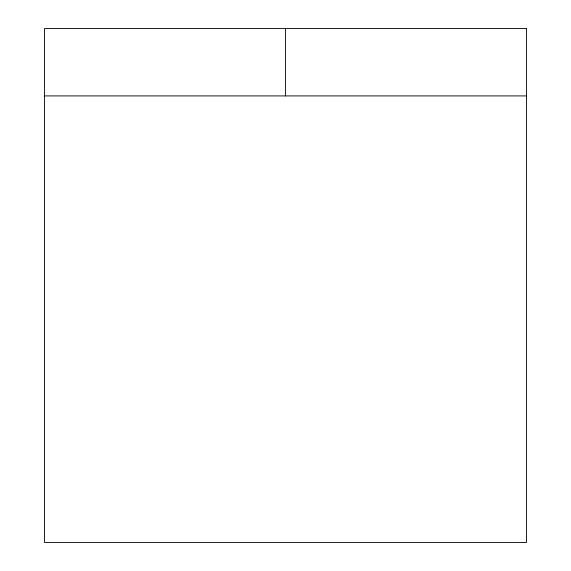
<?xml version="1.0" encoding="UTF-8"?>
<svg xmlns="http://www.w3.org/2000/svg" width="571" height="571" viewBox="0 0 571 571"><rect width="100%" height="100%" fill="white"/><g stroke="black" fill="none" stroke-linecap="round" stroke-linejoin="round"><path stroke-width="0.86" d="M44.452 95.914L526.548 95.914M285.5 28.55L285.5 95.914M526.548 28.55L44.452 28.55L44.452 542.45L526.548 542.45L526.548 28.55"/></g></svg>
